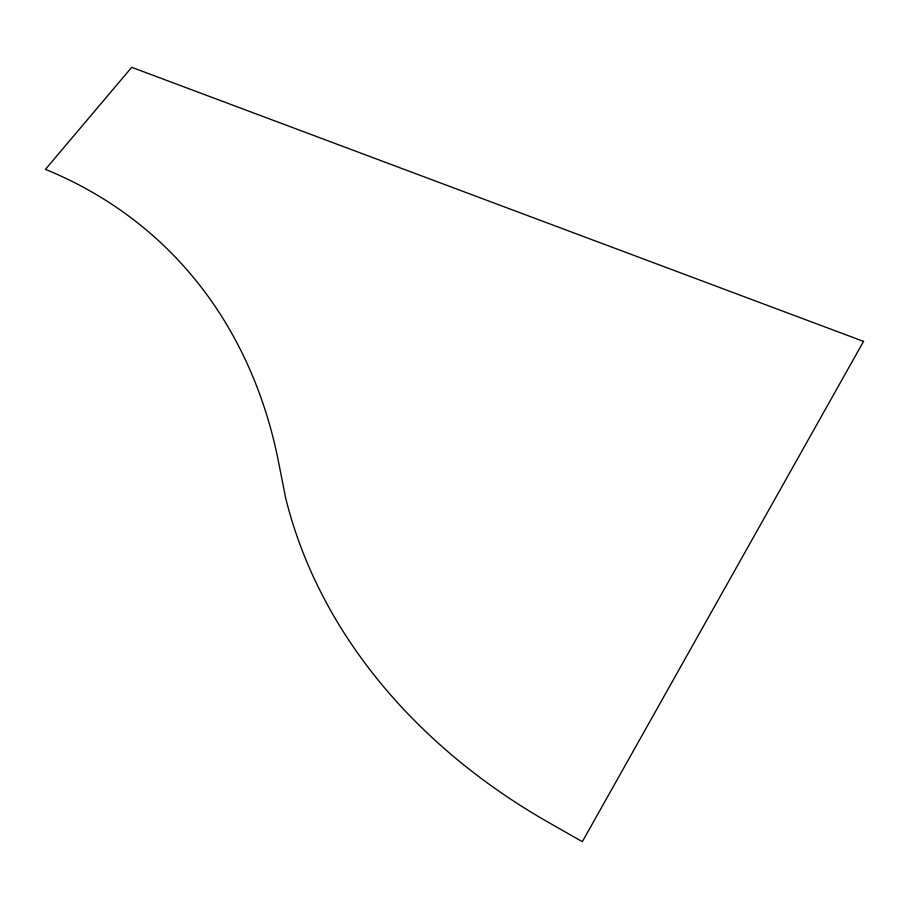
<?xml version="1.0" encoding="UTF-8"?>
<svg xmlns="http://www.w3.org/2000/svg" width="909" height="909" viewBox="0 0 909 909"><rect width="100%" height="100%" fill="white"/><g stroke="black" fill="none" stroke-linecap="round" stroke-linejoin="round"><path stroke-width="1.36" d="M863.55 341.398L582.328 841.689L548.229 822.247A620.086 495.325 5.3 0 1 285.585 497.632L278.552 461.999A712.042 511.631 -47.2 0 0 45.45 169.358L131.714 67.311L863.55 341.398"/></g></svg>
